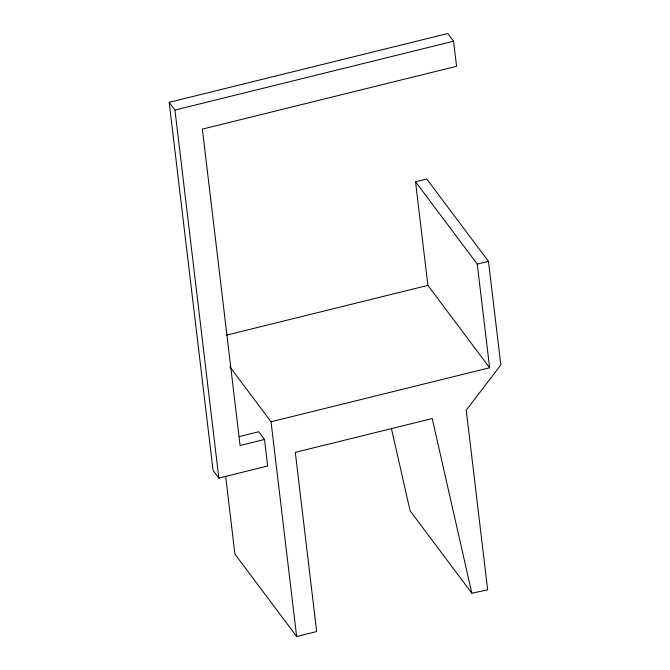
<?xml version="1.0" encoding="UTF-8"?>
<svg xmlns="http://www.w3.org/2000/svg" width="670" height="670" viewBox="0 0 670 670"><rect width="100%" height="100%" fill="white"/><g stroke="black" fill="none" stroke-linecap="round" stroke-linejoin="round"><path stroke-width="1" d="M169.175 102.334L447.803 33.5L453.582 41.213L456.571 66.305L202.365 129.109L240.095 445.5L264.508 439.47L267.673 466.01L218.839 478.079L213.06 470.365L169.175 102.334L174.954 110.048L218.839 478.079M174.954 110.048L453.582 41.213M229.894 366.842L271.04 421.765L489.619 367.763L427.896 285.387L415.534 181.746L426.748 178.982L488.472 261.359L500.825 364.999L466.236 410.132L487.668 589.826L471.839 593.218L410.115 510.842L391.447 428.582M415.534 181.746L477.258 264.122L488.472 261.359M226.519 335.134L427.896 285.387M239.198 436.58L258.729 431.756L264.508 439.47M225.648 476.32L234.919 554.124L296.642 636.5L316.659 631.559L295.294 452.359L432.209 418.541L471.839 593.218M477.258 264.122L489.619 367.763M271.04 421.765L296.642 636.5"/></g></svg>
